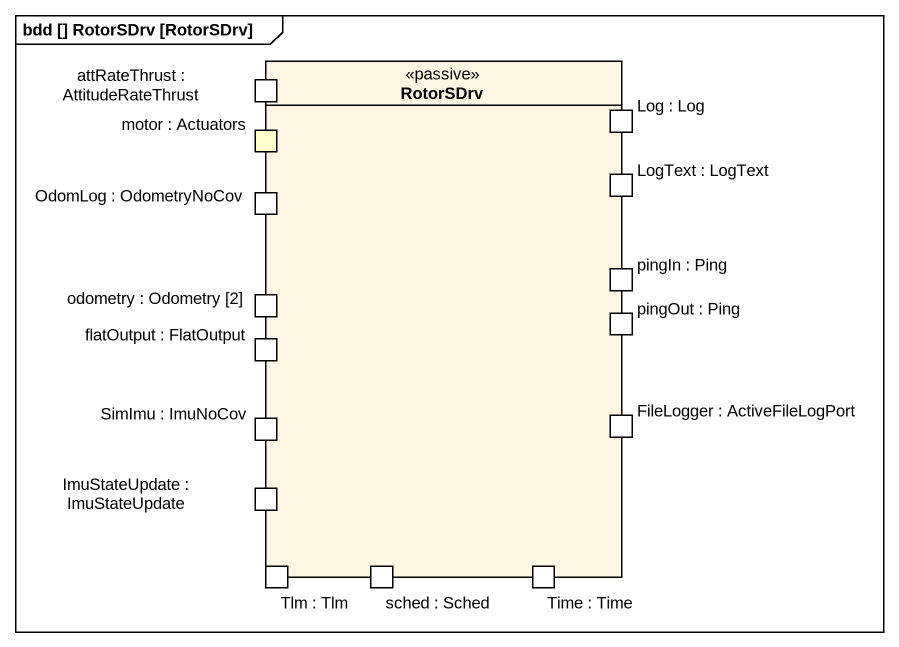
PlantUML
@startuml
mainframe bdd [] RotorSDrv [RotorSDrv]
rectangle RotorSDrv <<passive>> {
  port "attRateThrust : AttitudeRateThrust" as attRateThrust
  port "motor : Actuators" as motor_Actuators #FFFFCC
  port "Log : Log" as Log_Log
  port "OdomLog : OdometryNoCov" as OdomLog_OdometryNoCov
  port "LogText : LogText" as LogText_LogText
  port "pingIn : Ping" as pingIn_Ping
  port "odometry : Odometry [2]" as odometry_Odometry_2
  port "flatOutput : FlatOutput" as flatOutput_FlatOutput
  port "pingOut : Ping" as pingOut_Ping
  port "SimImu : ImuNoCov" as SimImu_ImuNoCov
  port "FileLogger : ActiveFileLogPort" as FileLogger_ActiveFileLogPort
  port "ImuStateUpdate : ImuStateUpdate" as ImuStateUpdate
  port "Tlm : Tlm" as Tlm_Tlm
  port "sched : Sched" as sched_Sched
  port "Time : Time" as Time_Time
}
@enduml
